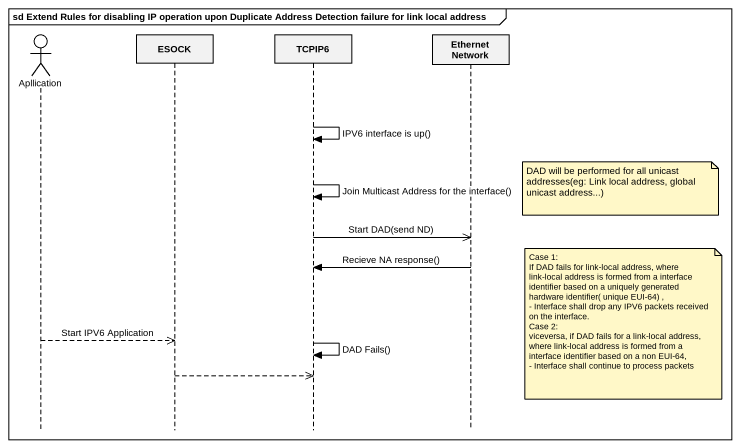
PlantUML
@startuml
mainframe sd Extend Rules for disabling IP operation upon Duplicate Address Detection failure for link local address
hide footbox
actor Apllication
participant ESOCK
participant TCPIP6
participant "Ethernet Network" as Ethernet_Network

TCPIP6 -> TCPIP6 : IPV6 interface is up()
TCPIP6 -> TCPIP6 : Join Multicast Address for the interface()
note right of Ethernet_Network : DAD will be performed for all unicast addresses(eg: Link local address, global unicast address...)
TCPIP6 ->> Ethernet_Network : Start DAD(send ND)
Ethernet_Network -> TCPIP6 : Recieve NA response()
note right of Ethernet_Network
  Case 1:
  If DAD fails for link-local address, where link-local address is formed from a interface identifier based on a uniquely generated hardware identifier( unique EUI-64) ,
  - Interface shall drop any IPV6 packets received on the interface.
  Case 2:
  viceversa, if DAD fails for a link-local address, where link-local address is formed from a interface identifier based on a non EUI-64,
  - Interface shall continue to process packets
end note
Apllication -->> ESOCK : Start IPV6 Application
TCPIP6 -> TCPIP6 : DAD Fails()
ESOCK -->> TCPIP6
@enduml
